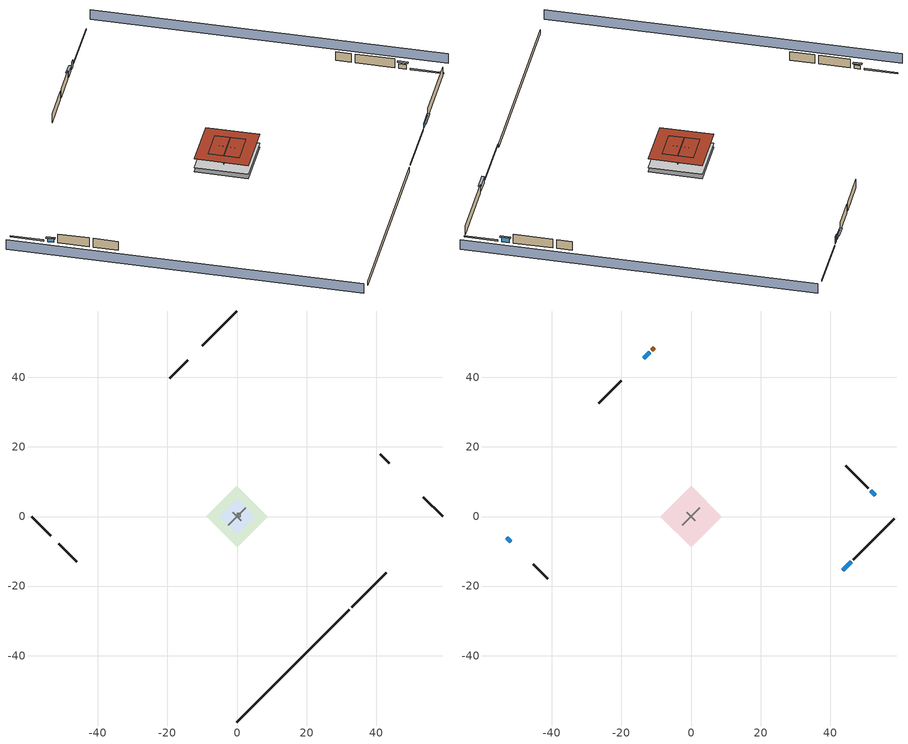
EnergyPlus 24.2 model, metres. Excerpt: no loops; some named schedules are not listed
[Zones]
central ac and furnace airloop ret air zone
 floor adiabatic (AdiabaticConst): 0,0 0,1 1,1 1,0 z0
 wall adiabatic (AdiabaticConst): 0,1 0,0 1,0 1,1 0,1 z0:1
 ceiling adiabatic (AdiabaticConst): 1,0 1,1 0,1 0,0 z1
crawlspace - vented
 floor foundation (Slab2 construction): -8.88,0 0,8.88 8.88,0 0,-8.88 z-0.91
 wall outside (RimJoist1 construction): 32.99,-26.07 42.92,-16.14 z0.3:0.61
 wall outside (RimJoist2 construction): -59.06,0 -53.54,-5.52 z0.3:0.61
 wall outside (RimJoist3 construction): 0,59.06 -9.94,49.12 z0.3:0.61
 wall outside (RimJoist4 construction): 59.06,0 53.54,5.52 z0.3:0.61
 wall foundation (FoundationWall1 construction): 0,-59.06 32.33,-26.73 z-0.91:0.3
garage
 floor foundation (Slab1 construction): -5.17,0 0,5.17 5.17,0 0,-5.17 z0
 wall outside (Wall1 construction): -51.2,-7.86 -46.02,-13.03 z0.3:2.74
 wall outside (Wall2 construction): -14.19,44.87 -19.36,39.7 z0.3:2.74
 wall outside (Wall9 construction): 43.77,15.29 41.18,17.88 z0.3:2.74
 wall to conditioned space (Wall5 construction Reversed): -2.59,-2.59 2.59,2.59 z0.3:2.74
 wall to conditioned space (Wall6 construction Reversed): 1.29,-1.29 -1.29,1.29 z0.3:2.74
 roof outside (Roof1 construction): 0,5.17 -5.17,0 0,-5.17 5.17,0 z2.74
conditioned space
 floor to crawlspace - vented (Floor1 construction): -8.88,0 0,8.88 8.88,0 0,-8.88 z0.3
 wall outside (AdiabaticWallConstruction 1): -10.59,48.47 -11.24,47.82 z0.3:2.34
 wall outside (AdiabaticWallConstruction): 43.58,-15.48 46.02,-13.04 z0.3:1.46; -52.88,-6.17 -51.85,-7.21 z0.3:1.28; -11.9,47.16 -13.53,45.53 z0.3:1.34; 52.88,6.17 51.6,7.46 z0.3:1.52
 wall outside (Wall3 construction): 46.67,-12.38 58.4,-0.66 z0.3:2.74
 wall outside (Wall4 construction): -45.37,-13.69 -41.21,-17.85 z0.3:2.74
 wall outside (Wall7 construction): -20.02,39.04 -26.5,32.56 z0.3:2.74
 wall outside (Wall8 construction): 50.94,8.12 44.43,14.63 z0.3:2.74
 window (WindowConstruction): 43.58,-15.48 46.02,-13.04 z0.3:1.46
 window (WindowConstruction 1): -52.88,-6.17 -51.85,-7.2 z0.3:1.28
 window (WindowConstruction 2): -11.9,47.16 -13.53,45.53 z0.3:1.34
 window (WindowConstruction 3): 52.88,6.17 51.6,7.46 z0.3:1.52
 door (Door): -10.59,48.47 -11.24,47.82 z0.3:2.34
 roof outside (Roof2 construction): 0,8.88 -8.88,0 0,-8.88 8.88,0 z2.74
shading: -62.29,-3.23 -3.23,-62.29 / 62.29,3.23 3.23,62.29 z0:2.74; 46.23,-12.83 43.36,-15.7 43.79,-16.13 46.66,-13.26 z1.77; -51.64,-7.42 -53.1,-5.96 -53.53,-6.39 -52.07,-7.85 z1.58; -13.75,45.31 -11.68,47.38 -12.11,47.81 -14.18,45.74 z1.65; 51.38,7.68 53.1,5.96 53.53,6.39 51.81,8.11 z1.83
[Building]
Building 1: Terrain=Suburbs
[Site:Location]
Portland Intl Arpt_OR: Latitude {deg}=45.59; Longitude {deg}=-122.6; Time Zone {hr}=-8; Elevation {m}=33; Keep Site Location Information=Yes
[Site:GroundTemperature:Shallow]
10.2558, 8.96328, 8.85977, 9.47314, 11.9355, 14.3863, 16.5111, 17.8571, 17.9714, 16.8767, 14.8061, 12.4304
[Site:WaterMainsTemperature]
Calculation Method=Schedule; Temperature Schedule=mains temperature schedule
[Material] Roughness=Rough; Thermal Absorptance=0.9
Name | Thickness {m} | Conductivity {W/m-K} | Density {kg/m3} | Specific Heat {J/kg-K} | Solar Absorptance | Visible Absorptance
asphalt or fiberglass shingles | 0.00635 | 0.162714 | 1121.4 | 1465.45 | 0.85 | 0.85
concrete 4.0 in. | 0.1016 | 1.803125 | 2242.8 | 837.4 | 0.7 | 0.7
concrete 8.0 in. | 0.2032 | 1.803125 | 2242.8 | 837.4 | 0.7 | 0.7
door material | 0.04445 | 0.0612267 | 512.64 | 1214.23 | 0.7 | 0.7
floor covering | 0.0127 | 0.0433444 | 54.468 | 1339.84 | 0.6 | 0.6
floor rigid ins | 0.051816 | 0.029427 | 32.04 | 1214.23 | 0.7 | 0.7
floor stud and cavity | 0.1397 | 0.0972396 | 92.3553 | 1139.71 | 0.7 | 0.7
furniture material conditioned space 1; furniture material garage 1 | 0.1524 | 0.115458 | 640.8 | 1214.23 | 0.6 | 0.6
gypsum board | 0.0127 | 0.160291 | 801 | 837.4 | 0.6 | 0.6
osb sheathing 0.5 in. | 0.0127 | 0.115458 | 512.64 | 1214.23 | 0.6 | 0.6
osb sheathing 0.5 in. 1; osb sheathing 0.5 in. 2; osb sheathing 0.5 in. 3 | 0.0127 | 0.115458 | 512.64 | 1214.23 | 0.7 | 0.7
osb sheathing 0.75 in. | 0.01905 | 0.115458 | 512.64 | 1214.23 | 0.7 | 0.7
rim joist stud and cavity | 0.0508 | 0.178688 | 50.32683 | 1063.81 | 0.6 | 0.6
roof rigid ins | 0.00254769 | 0.029427 | 32.04 | 1214.23 | 0.7 | 0.7
roof rigid ins 1 | 0.103632 | 0.029427 | 32.04 | 1214.23 | 0.7 | 0.7
roof stud and cavity | 0.2032 | 0.0828465 | 78.34581 | 1123.46 | 0.7 | 0.7
soil 0.5 in. | 0.0127 | 1.9041 | 1842.3 | 418.7 | 0.7 | 0.7
wall rigid ins | 0.512978 | 0.029427 | 32.04 | 1214.23 | 0.7 | 0.7
wall stud and cavity | 0.1397 | 0.727959 | 139.0536 | 1170.24 | 0.6 | 0.6
wall stud and cavity 1 | 0.1397 | 0.0951301 | 139.0536 | 1170.24 | 0.7 | 0.7
wall stud and cavity 2 | 0.1397 | 0.0856282 | 139.0536 | 1170.24 | 0.7 | 0.7
wall stud and cavity 3 | 0.0889 | 0.380278 | 52.3479 | 1209.89 | 0.7 | 0.7
wall stud and cavity 4 | 0.0889 | 0.391764 | 83.0341 | 1211.67 | 0.7 | 0.7
wood siding | 0.0254 | 0.102417 | 544.68 | 1172.36 | 0.85 | 0.85
wood siding 1; wood siding 2 | 0.0254 | 0.102417 | 544.68 | 1172.36 | 0.7 | 0.7
[Material:NoMass]
Adiabatic: Roughness=Rough; Thermal Resistance {m2-K/W}=176.1; Thermal Absorptance=0.9; Solar Absorptance=0.7; Visible Absorptance=0.7
[WindowMaterial:SimpleGlazingSystem]
WindowMaterial: U-Factor {W/m2-K}=4.31528; Solar Heat Gain Coefficient=0.67
[Construction]
AdiabaticConst: Adiabatic
AdiabaticWallConstruction: wood siding 1, wall rigid ins, wall stud and cavity 3, gypsum board
AdiabaticWallConstruction 1: wood siding 2, wall rigid ins, wall stud and cavity 3, gypsum board
Door: door material
Floor1 construction: floor stud and cavity, floor rigid ins, osb sheathing 0.75 in., floor covering
FoundationWall1 construction: concrete 8.0 in.
furniture construction conditioned space 1: furniture material conditioned space 1
furniture construction garage 1: furniture material garage 1
PartitionWallConstruction: gypsum board, wall stud and cavity 4, gypsum board
RimJoist1 construction; RimJoist2 construction; RimJoist3 construction; RimJoist4 construction: wood siding, rim joist stud and cavity
Roof1 construction: asphalt or fiberglass shingles, roof rigid ins, osb sheathing 0.5 in.
Roof2 construction: asphalt or fiberglass shingles, roof rigid ins 1, osb sheathing 0.75 in., roof stud and cavity, gypsum board
Slab1 construction: concrete 4.0 in.
Slab2 construction: soil 0.5 in.
Wall1 construction; Wall2 construction: wood siding, osb sheathing 0.5 in. 1, wall stud and cavity
Wall3 construction; Wall4 construction: wood siding, osb sheathing 0.5 in. 1, wall stud and cavity 1, gypsum board
Wall5 construction Reversed: gypsum board, wall stud and cavity 2, osb sheathing 0.5 in. 2
Wall6 construction Reversed: gypsum board, wall stud and cavity 2, osb sheathing 0.5 in. 3
Wall7 construction; Wall8 construction: wood siding, osb sheathing 0.5 in. 3, wall stud and cavity 1, gypsum board
Wall9 construction: wood siding, osb sheathing 0.5 in. 3, wall stud and cavity
WindowConstruction; WindowConstruction 1; WindowConstruction 2; WindowConstruction 3: WindowMaterial
[Zone] Multiplier=1
Name | Volume {m3} | Part of Total Floor Area
central ac and furnace airloop ret air zone | 1 | No
conditioned space | 384.656 | Yes
crawlspace - vented | 192.328 | Yes
garage | 130.484 | Yes
[Space]
Name | Zone | Space Type | Volume {m3}
central ac and furnace airloop ret air space | central ac and furnace airloop ret air zone | Plenum Space Type
conditioned space 1 | conditioned space |  | 384.656
crawlspace - vented 1 | crawlspace - vented |  | 192.328
garage 1 | garage |  | 130.484
[SpaceList]
Plenum Space Type: central ac and furnace airloop ret air space
[OtherEquipment] Design Level Calculation Method=EquipmentLevel
Name | Fuel Type | Zone or ZoneList or Space or SpaceList | Schedule | Design Level {W} | Fraction Latent | Fraction Radiant | Fraction Lost
central ac and furnace airloop_0 RetCondToRP; central ac and furnace airloop_0 RetSensLkToRP | None | central ac and furnace airloop ret air space | Always On Discrete | 0 | 0 | 0 | 0
central ac and furnace airloop_0 RetLatLkToRP | None | central ac and furnace airloop ret air space | Always On Discrete | 0 | 1 | 0 | 0
central ac and furnace airloop_0 SupCondToLv; central ac and furnace airloop_0 SupSensLkToCond; mech vent house fan sensible load | None | conditioned space 1 | Always On Discrete | 0 | 0 | 0 | 0
central ac and furnace airloop_0 SupLatLkToCond; mech vent house fan latent load | None | conditioned space 1 | Always On Discrete | 0 | 1 | 0 | 0
clothes dryer 1 | Electricity | conditioned space 1 | clothes_dryer | 0 | 0.015 | 0.081 | 0.85
cooking range 1 | Electricity | conditioned space 1 | cooking_range | 0 | 0.08 | 0.432 | 0.2
general water use latent | None | conditioned space 1 | general water use schedule | 62.594 | 1 | 0 | 0
general water use sensible | None | conditioned space 1 | general water use schedule | -61.6891 | 0 | 0.6 | 0
central ac and furnace airloop_0 RetCondToDZ; central ac and furnace airloop_0 SupCondToDZ; central ac and furnace airloop_0 SupSensLkToDZ | None | crawlspace - vented 1 | Always On Discrete | 0 | 0 | 0 | 0
central ac and furnace airloop_0 SupLatLkToDZ | None | crawlspace - vented 1 | Always On Discrete | 0 | 1 | 0 | 0
water heater energy adjustment1 | Electricity | garage 1 | Always On Discrete | 0.01 | 0 | 0 | 1
water heater lat | None | garage 1 | Always On Discrete | 0 | 1 | 0 | 0
water heater sens | None | garage 1 | Always On Discrete | 0 | 0 | 0 | 0
[SurfaceProperty:IncidentSolarMultiplier] Incident Solar Multiplier=1; Incident Solar Multiplier Schedule=trans schedule winter=0.85 summer=0.7
Window1; Window2; Window3; Window4
[InternalMass]
Name | Construction | Zone or ZoneList | Space or SpaceList | Surface Area {m2}
furniture mass conditioned space 1 | furniture construction conditioned space 1 | conditioned space | conditioned space 1 | 63.09974
partition wall mass | PartitionWallConstruction | conditioned space | conditioned space 1 | 157.749
furniture mass garage 1 | furniture construction garage 1 | garage | garage 1 | 5.35122
[Lights] Design Level Calculation Method=LightingLevel; Return Air Fraction=0; Fraction Radiant=0.6; Fraction Visible=0.2; Fraction Replaceable=1
Name | Zone or ZoneList or Space or SpaceList | Schedule | Lighting Level {W}
interior lighting | conditioned space 1 | lighting_interior | 287.514
garage lighting | garage 1 | lighting_garage | 11.5479
[People]
occupants: Zone or ZoneList or Space or SpaceList=conditioned space 1; Number of People Schedule=occupants; Number of People Calculation Method=People; Number of People=3; Fraction Radiant=0.314171; Sensible Heat Fraction=0.56303; Activity Level Schedule=occupants activity schedule; Carbon Dioxide Generation Rate {m3/s-W}=0; Enable ASHRAE 55 Comfort Warnings=No; Mean Radiant Temperature Calculation Type=EnclosureAveraged
[ElectricEquipment] Zone or ZoneList or Space or SpaceList=conditioned space 1; Design Level Calculation Method=EquipmentLevel
Name | Schedule | Design Level {W} | Fraction Latent | Fraction Radiant | Fraction Lost
ceiling fan | ceiling_fan | 18.8366 | 0 | 0.558 | 0
clothes dryer | clothes_dryer | 4486.35 | 0.015 | 0.081 | 0.85
clothes washer | clothes_washer | 199.41 | 0.03 | 0.162 | 0.7
cooking range | cooking_range | 1382.78 | 0.08 | 0.432 | 0.2
dishwasher | dishwasher | 281.049 | 0.3 | 0.18 | 0.4
fridge | fridge schedule | 49.4292 | 0 | 0.6 | 0
mech vent bath fan 0 | mech vent bath fan 0 schedule | 30 | 0 | 0 | 1
mech vent house fan | mech vent house fan schedule | 0 | 0 | 0 | 1
mech vent house fan cfis | mech vent house fan cfis schedule | 0 | 0 | 0 | 0
mech vent range fan 0 | mech vent range fan 0 schedule | 30 | 0 | 0 | 1
misc plug loads | plug_loads_other | 359.417 | 0.021 | 0.558 | 0.049
misc tv | plug_loads_tv | 437.656 | 0 | 0.6 | 0
misc well pump | misc well pump schedule | 99.2725 | 0 | 0 | 1
whole house fan | Always On Discrete | 0 | 0 | 0 | 1
[ZoneInfiltration:DesignFlowRate] Schedule=Always On Discrete
Name | Zone or ZoneList or Space or SpaceList | Design Flow Rate Calculation Method | Design Flow Rate {m3/s} | Air Changes per Hour {1/hr} | Constant Term Coefficient | Temperature Term Coefficient | Velocity Term Coefficient | Velocity Squared Term Coefficient
infil flow; natural vent flow; whole house fan flow | conditioned space 1 | Flow/Zone | 0
crawlspace_vented 1 duct leakage imbalance infil flow | crawlspace - vented 1 | Flow/Zone | 0
infil crawlspace - vented 1 | crawlspace - vented 1 | AirChanges/Hour |  | 2.6013 | 1 | 0 | 0 | 0
[ZoneMixing] Schedule=Always On Continuous; Design Flow Rate Calculation Method=Flow/Zone; Design Flow Rate {m3/s}=0
Name | Zone or Space | Source Zone or Space
central ac and furnace airloop_0 ZoneMixDZToCond mix | conditioned space | crawlspace - vented
central ac and furnace airloop_0 ZoneMixCondToDZ mix | crawlspace - vented | conditioned space
[SurfaceProperty:ExposedFoundationPerimeter] Exposed Perimeter Calculation Method=TotalExposedPerimeter
Name | Total Exposed Perimeter {m}
Slab2 | 45.72
Slab1 | 18.288
[ZoneInfiltration:EffectiveLeakageArea]
infil garage 1: Zone or Space=garage 1; Schedule=Always On Discrete; Effective Air Leakage Area {cm2}=271.837; Stack Coefficient=0.000129147; Wind Coefficient=4.64657e-05
[AvailabilityManager:Scheduled]
central ac and furnace airloop Availability Manager: Schedule=Always On Discrete
[AirLoopHVAC:ReturnPlenum]
Air Loop HVAC Return Plenum 1: Zone=central ac and furnace airloop ret air zone
[WaterUse:Equipment]
dishwasher: Peak Flow Rate {m3/s}=4.16173e-06; Flow Rate Fraction Schedule=hot_water_dishwasher
[Foundation:Kiva] Wall Depth Below Slab {m}=0.2032
Name | Initial Indoor Air Temperature {C} | Wall Height Above Grade {m}
Foundation Kiva 1 | 13.4258 | 0.1016
Foundation Kiva 2 | 8.61103 | 0.3048
[Foundation:Kiva:Settings]
Soil Conductivity {W/m-K}=1.9041; Soil Density {kg/m3}=1842.3; Soil Specific Heat {J/kg-K}=418.7; Ground Solar Absorptivity=0.9; Ground Thermal Absorptivity=0.9; Ground Surface Roughness {m}=0.03; Far-Field Width {m}=40; Deep-Ground Boundary Condition=ZeroFlux; Deep-Ground Depth {m}=40; Minimum Cell Dimension {m}=0.2; Maximum Cell Growth Coefficient=3; Simulation Timestep=Timestep
[Exterior:Lights]
exterior lighting: Schedule=exterior lighting schedule; Design Level {W}=10.6381
[EnergyManagementSystem:GlobalVariable]
central_ac_and_furnace_airloop_0_DuctImbalLkExhFanEquivCond
central_ac_and_furnace_airloop_0_DuctImbalLkExhFanEquivDZ
central_ac_and_furnace_airloop_0_DuctImbalLkSupFanEquivCond
central_ac_and_furnace_airloop_0_DuctImbalLkSupFanEquivDZ
central_ac_and_furnace_airloop_0_DZ_T
central_ac_and_furnace_airloop_0_DZ_W
central_ac_and_furnace_airloop_0_RetCondToDZ
central_ac_and_furnace_airloop_0_RetCondToRP
central_ac_and_furnace_airloop_0_RetLatLkToRP
central_ac_and_furnace_airloop_0_RetSensLkToRP
central_ac_and_furnace_airloop_0_SupCondToDZ
central_ac_and_furnace_airloop_0_SupCondToLv
central_ac_and_furnace_airloop_0_SupLatLkToCond
central_ac_and_furnace_airloop_0_SupLatLkToDZ
central_ac_and_furnace_airloop_0_SupSensLkToCond
central_ac_and_furnace_airloop_0_SupSensLkToDZ
central_ac_and_furnace_airloop_0_ZoneMixCondToDZ
central_ac_and_furnace_airloop_0_ZoneMixDZToCond
central_ac_and_furnace_airloop_AH_MFR
central_ac_and_furnace_airloop_AH_Tout
central_ac_and_furnace_airloop_AH_VFR
central_ac_and_furnace_airloop_AH_Wout
central_ac_and_furnace_airloop_Fan_RTF
central_ac_and_furnace_airloop_RA_T
central_ac_and_furnace_airloop_Ra_W
infil_program_Qfan
infil_program_Qinf
natural_vent_program_Qnv
natural_vent_program_Qwhf
[EnergyManagementSystem:Sensor]
Name | Output:Variable or Output:Meter Index Key | Output:Variable or Output:Meter
airflow_gain | infil flow | Infiltration Sensible Heat Gain Energy
airflow_gain_1 | natural vent flow | Infiltration Sensible Heat Gain Energy
airflow_gain_2 | whole house fan flow | Infiltration Sensible Heat Gain Energy
airflow_loss | infil flow | Infiltration Sensible Heat Loss Energy
airflow_loss_1 | natural vent flow | Infiltration Sensible Heat Loss Energy
airflow_loss_2 | whole house fan flow | Infiltration Sensible Heat Loss Energy
central_ac_and_furnace_airloop_0_DZ_T_s | crawlspace - vented | Zone Air Temperature
central_ac_and_furnace_airloop_0_DZ_W_s | crawlspace - vented | Zone Mean Air Humidity Ratio
central_ac_and_furnace_airloop_AH_MFR_s | Node 6 | System Node Mass Flow Rate
central_ac_and_furnace_airloop_AH_Tout_s | Node 6 | System Node Temperature
central_ac_and_furnace_airloop_AH_VFR_s | Node 6 | System Node Current Density Volume Flow Rate
central_ac_and_furnace_airloop_AH_Wout_s | Node 6 | System Node Humidity Ratio
central_ac_and_furnace_airloop_RA_T_s | Node 9 | System Node Temperature
central_ac_and_furnace_airloop_Ra_W_s | Node 9 | System Node Humidity Ratio
clg_load_cond |  | Cooling:EnergyTransfer:Zone:CONDITIONED SPACE
clg_load_duct |  | Cooling:EnergyTransfer:Zone:CENTRAL AC AND FURNACE AIRLOOP RET AIR ZONE
clg_sp_s; clg_sp_s_1 | cooling setpoint | Schedule Value
clothes_dryer_exhaust_0_sch_s | clothes_dryer | Schedule Value
cool_season | cooling season schedule | Schedule Value
ducts_conv | central ac and furnace airloop_0 RetCondToRP | Other Equipment Convective Heating Energy
ducts_conv_1 | central ac and furnace airloop_0 RetLatLkToRP | Other Equipment Convective Heating Energy
ducts_conv_2 | central ac and furnace airloop_0 RetSensLkToRP | Other Equipment Convective Heating Energy
ducts_conv_3 | central ac and furnace airloop_0 SupCondToLv | Other Equipment Convective Heating Energy
ducts_conv_4 | central ac and furnace airloop_0 SupLatLkToCond | Other Equipment Convective Heating Energy
ducts_conv_5 | central ac and furnace airloop_0 SupSensLkToCond | Other Equipment Convective Heating Energy
ducts_rad | central ac and furnace airloop_0 RetCondToRP | Other Equipment Radiant Heating Energy
ducts_rad_1 | central ac and furnace airloop_0 RetLatLkToRP | Other Equipment Radiant Heating Energy
ducts_rad_2 | central ac and furnace airloop_0 RetSensLkToRP | Other Equipment Radiant Heating Energy
ducts_rad_3 | central ac and furnace airloop_0 SupCondToLv | Other Equipment Radiant Heating Energy
ducts_rad_4 | central ac and furnace airloop_0 SupLatLkToCond | Other Equipment Radiant Heating Energy
ducts_rad_5 | central ac and furnace airloop_0 SupSensLkToCond | Other Equipment Radiant Heating Energy
htg_load_cond |  | Heating:EnergyTransfer:Zone:CONDITIONED SPACE
htg_load_duct |  | Heating:EnergyTransfer:Zone:CENTRAL AC AND FURNACE AIRLOOP RET AIR ZONE
htg_sp_s; htg_sp_s_1 | heating setpoint | Schedule Value
ig_ee_conv | ceiling fan | Electric Equipment Convective Heating Energy
ig_ee_conv_1 | clothes dryer | Electric Equipment Convective Heating Energy
ig_ee_conv_3 | cooking range | Electric Equipment Convective Heating Energy
ig_ee_conv_4 | dishwasher | Electric Equipment Convective Heating Energy
ig_ee_conv_5 | fridge | Electric Equipment Convective Heating Energy
ig_ee_conv_6 | misc plug loads | Electric Equipment Convective Heating Energy
ig_ee_conv_7 | misc tv | Electric Equipment Convective Heating Energy
ig_ee_conv_8 | misc well pump | Electric Equipment Convective Heating Energy
ig_ee_conv_9 | whole house fan | Electric Equipment Convective Heating Energy
ig_ee_rad | ceiling fan | Electric Equipment Radiant Heating Energy
ig_ee_rad_1 | clothes dryer | Electric Equipment Radiant Heating Energy
ig_ee_rad_3 | cooking range | Electric Equipment Radiant Heating Energy
ig_ee_rad_4 | dishwasher | Electric Equipment Radiant Heating Energy
ig_ee_rad_5 | fridge | Electric Equipment Radiant Heating Energy
ig_ee_rad_6 | misc plug loads | Electric Equipment Radiant Heating Energy
ig_ee_rad_7 | misc tv | Electric Equipment Radiant Heating Energy
ig_ee_rad_8 | misc well pump | Electric Equipment Radiant Heating Energy
ig_ee_rad_9 | whole house fan | Electric Equipment Radiant Heating Energy
ig_lgt_conv | interior lighting | Lights Convective Heating Energy
ig_lgt_rad | interior lighting | Lights Radiant Heating Energy
ig_lgt_vis | interior lighting | Lights Visible Radiation Heating Energy
ig_oe_conv | clothes dryer 1 | Other Equipment Convective Heating Energy
ig_oe_conv_1 | cooking range 1 | Other Equipment Convective Heating Energy
ig_oe_conv_2 | general water use latent | Other Equipment Convective Heating Energy
ig_oe_conv_3 | general water use sensible | Other Equipment Convective Heating Energy
ig_oe_rad | clothes dryer 1 | Other Equipment Radiant Heating Energy
ig_oe_rad_1 | cooking range 1 | Other Equipment Radiant Heating Energy
ig_oe_rad_2 | general water use latent | Other Equipment Radiant Heating Energy
ig_oe_rad_3 | general water use sensible | Other Equipment Radiant Heating Energy
ig_ppl_conv | occupants | People Convective Heating Energy
ig_ppl_rad | occupants | People Radiant Heating Energy
im_conv | furniture mass conditioned space 1 | Surface Inside Face Convection Heat Gain Energy
im_conv_1 | partition wall mass | Surface Inside Face Convection Heat Gain Energy
im_ig | furniture mass conditioned space 1 | Surface Inside Face Internal Gains Radiation Heat Gain Energy
im_ig_1 | partition wall mass | Surface Inside Face Internal Gains Radiation Heat Gain Energy
im_lgt | furniture mass conditioned space 1 | Surface Inside Face Lights Radiation Heat Gain Energy
im_lgt_1 | partition wall mass | Surface Inside Face Lights Radiation Heat Gain Energy
im_sol | furniture mass conditioned space 1 | Surface Inside Face Solar Radiation Heat Gain Energy
im_sol_1 | partition wall mass | Surface Inside Face Solar Radiation Heat Gain Energy
im_surf | furniture mass conditioned space 1 | Surface Inside Face Net Surface Thermal Radiation Heat Gain Energy
im_surf_1 | partition wall mass | Surface Inside Face Net Surface Thermal Radiation Heat Gain Energy
mech_vent_bath_fan_0_sch_s | mech vent bath fan 0 schedule | Schedule Value
mech_vent_range_fan_0_sch_s | mech vent range fan 0 schedule | Schedule Value
mv_conv | mech vent bath fan 0 | Electric Equipment Convective Heating Energy
mv_conv_1 | mech vent house fan | Electric Equipment Convective Heating Energy
mv_conv_2 | mech vent house fan cfis | Electric Equipment Convective Heating Energy
mv_conv_3 | mech vent range fan 0 | Electric Equipment Convective Heating Energy
mv_conv_4 | mech vent house fan latent load | Other Equipment Convective Heating Energy
mv_conv_5 | mech vent house fan sensible load | Other Equipment Convective Heating Energy
mv_rad | mech vent bath fan 0 | Electric Equipment Radiant Heating Energy
mv_rad_1 | mech vent house fan | Electric Equipment Radiant Heating Energy
mv_rad_2 | mech vent house fan cfis | Electric Equipment Radiant Heating Energy
mv_rad_3 | mech vent range fan 0 | Electric Equipment Radiant Heating Energy
mv_rad_4 | mech vent house fan latent load | Other Equipment Radiant Heating Energy
mv_rad_5 | mech vent house fan sensible load | Other Equipment Radiant Heating Energy
natural_vent_s | natural vent schedule | Schedule Value
out_pb_s |  | Site Outdoor Air Barometric Pressure
out_wt_s |  | Site Outdoor Air Humidity Ratio
site_vw_s |  | Site Wind Speed
ss_back_out | Window1 | Surface Window Shortwave from Zone Back Out Window Heat Transfer Rate
ss_back_out_1 | Window2 | Surface Window Shortwave from Zone Back Out Window Heat Transfer Rate
ss_back_out_2 | Window3 | Surface Window Shortwave from Zone Back Out Window Heat Transfer Rate
ss_back_out_3 | Window4 | Surface Window Shortwave from Zone Back Out Window Heat Transfer Rate
ss_conv | Door1 | Surface Inside Face Convection Heat Gain Energy
ss_conv_1 | Window1 | Surface Inside Face Convection Heat Gain Energy
ss_conv_2 | Window2 | Surface Inside Face Convection Heat Gain Energy
ss_conv_3 | Window3 | Surface Inside Face Convection Heat Gain Energy
ss_conv_4 | Window4 | Surface Inside Face Convection Heat Gain Energy
ss_ig | Door1 | Surface Inside Face Internal Gains Radiation Heat Gain Energy
ss_ig_1 | Window1 | Surface Inside Face Internal Gains Radiation Heat Gain Energy
ss_ig_2 | Window2 | Surface Inside Face Internal Gains Radiation Heat Gain Energy
ss_ig_3 | Window3 | Surface Inside Face Internal Gains Radiation Heat Gain Energy
ss_ig_4 | Window4 | Surface Inside Face Internal Gains Radiation Heat Gain Energy
ss_lgt | Door1 | Surface Inside Face Lights Radiation Heat Gain Energy
ss_sol | Door1 | Surface Inside Face Solar Radiation Heat Gain Energy
ss_surf | Door1 | Surface Inside Face Net Surface Thermal Radiation Heat Gain Energy
